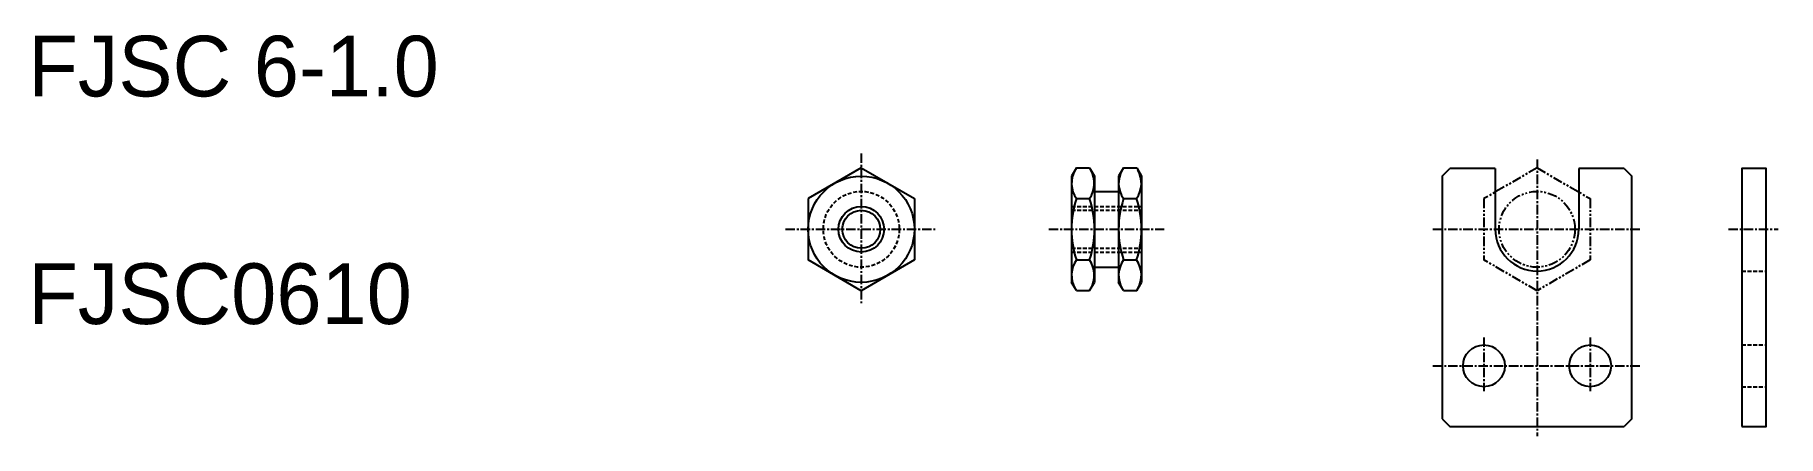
# Model space of a CAD drawing. Extents: x 97 to 327, y 111 to 164.
import ezdxf

# ---------------------------------------------------------------- set-up
doc = ezdxf.new("R2010")
doc.units = 0
for name, pattern in [('CENTER', [2, 1.25, -0.25, 0.25, -0.25]), ('DASHED', [0.75, 0.5, -0.25]), ('PHANTOM', [2.5, 1.25, -0.25, 0.25, -0.25, 0.25, -0.25])]:
    doc.linetypes.add(name, pattern=pattern)
doc.layers.get('0').update_dxf_attribs({"linetype": 'CONTINUOUS'})
doc.layers.add('CENTER', color=1, linetype='CENTER')

msp = doc.modelspace()

# ---------------------------------------------------------------- linework, layer by layer
at = {"color": 7, "linetype": 'CONTINUOUS'}
for p, q in [((206.29, 146.74), (199.29, 142.68)), ((204.54, 145.71), (204.54, 145.71)), ((206.29, 146.74), (213.29, 142.68)), ((234.63, 146.72), (234, 145.64)), ((234, 145.64), (234, 131.64)), ((234.63, 146.72), (236.38, 146.72)), ((236.38, 146.72), (237, 145.64)), ((237, 145.64), (237, 131.64)), ((240.83, 146.72), (240.2, 145.64)), ((240.2, 145.64), (240.2, 131.64)), ((240.83, 146.72), (242.58, 146.72)), ((242.58, 146.72), (243.2, 145.64)), ((243.2, 145.64), (243.2, 131.64)), ((282.83, 145.64), (283.83, 146.64)), ((282.83, 145.64), (282.83, 113.64)), ((289.83, 146.64), (283.83, 146.64)), ((289.83, 146.64), (289.83, 138.64)), ((300.83, 146.64), (300.83, 138.64)), ((306.83, 146.64), (300.83, 146.64)), ((306.83, 146.64), (307.83, 145.64)), ((307.83, 113.64), (307.83, 145.64)), ((199.29, 142.68), (199.29, 134.6)), ((202.79, 144.7), (202.79, 144.7)), ((213.29, 142.68), (213.29, 134.6)), ((234.65, 142.68), (236.36, 142.68)), ((237, 143.64), (240.2, 143.64)), ((240.85, 142.68), (242.56, 142.68)), ((206.29, 130.54), (199.29, 134.6)), ((213.29, 134.6), (206.29, 130.54)), ((234.65, 134.6), (236.36, 134.6)), ((237, 133.64), (240.2, 133.64)), ((240.85, 134.6), (242.56, 134.6)), ((234.63, 130.56), (234, 131.64)), ((236.38, 130.56), (237, 131.64)), ((240.83, 130.56), (240.2, 131.64)), ((242.58, 130.56), (243.2, 131.64)), ((234.63, 130.56), (236.38, 130.56)), ((240.83, 130.56), (242.58, 130.56)), ((282.83, 113.64), (283.83, 112.64)), ((283.83, 112.64), (306.83, 112.64)), ((307.83, 113.64), (306.83, 112.64))]:
    msp.add_line(p, q, dxfattribs=at)
at = {"color": 3, "linetype": 'PHANTOM'}
for p, q in [((295.33, 146.74), (288.33, 142.68)), ((295.33, 146.74), (302.33, 142.68)), ((288.33, 142.68), (288.33, 134.6)), ((302.33, 142.68), (302.33, 134.6)), ((295.33, 130.54), (288.33, 134.6)), ((302.33, 134.6), (295.33, 130.54))]:
    msp.add_line(p, q, dxfattribs=at)
at = {"color": 3, "linetype": 'DASHED'}
for p, q in [((234, 141.64), (243.2, 141.64)), ((234, 141.14), (243.2, 141.14)), ((234, 136.14), (243.2, 136.14)), ((234, 135.64), (243.2, 135.64)), ((322.33, 133.14), (325.53, 133.14)), ((322.33, 123.39), (325.53, 123.39)), ((322.33, 117.89), (325.53, 117.89))]:
    msp.add_line(p, q, dxfattribs=at)
at = {"color": 7, "linetype": 'CONTINUOUS'}
msp.add_lwpolyline([(322.33, 112.64), (325.53, 112.64), (325.53, 146.64), (322.33, 146.64)], close=True, dxfattribs=at)
for centre, radius in [((206.29, 138.64), 7), ((206.29, 138.64), 2.5), ((288.33, 120.64), 2.75), ((302.33, 120.64), 2.75)]:
    msp.add_circle(centre, radius, dxfattribs=at)
at = {"color": 3, "linetype": 'DASHED'}
msp.add_circle((206.29, 138.64), 5, dxfattribs=at)
at = {"color": 3, "linetype": 'PHANTOM'}
msp.add_circle((295.33, 138.64), 5, dxfattribs=at)
at = {"color": 3}
msp.add_circle((206.29, 138.64), 3, dxfattribs=at)
at = {"color": 7, "linetype": 'CONTINUOUS'}
for centre, radius, start, end in [((237.5, 144.7), 3.5, 150, 215.2644), ((233.5, 144.7), 3.5, 324.7356, 30), ((243.7, 144.7), 3.5, 150, 215.2644), ((239.7, 144.7), 3.5, 324.7356, 30), ((247.04, 138.64), 13.04, 161.9403, 198.0597), ((223.97, 138.64), 13.04, 341.9403, 18.0597), ((253.24, 138.64), 13.04, 161.9403, 198.0597), ((230.17, 138.64), 13.04, 341.9403, 18.0597), ((295.33, 138.64), 5.5, 180, 0), ((237.5, 132.58), 3.5, 144.7356, 210), ((233.5, 132.58), 3.5, 330, 35.2644), ((243.7, 132.58), 3.5, 144.7356, 210), ((239.7, 132.58), 3.5, 330, 35.2644)]:
    msp.add_arc(centre, radius, start, end, dxfattribs=at)
at = {"layer": 'CENTER', "color": 1, "linetype": 'CENTER'}
for p, q in [((206.29, 148.64), (206.29, 128.64)), ((295.33, 147.85), (295.33, 111.37)), ((196.29, 138.64), (216.29, 138.64)), ((231, 138.64), (246.2, 138.64)), ((281.62, 138.64), (309.01, 138.64)), ((320.56, 138.64), (327.1, 138.64)), ((288.33, 124.39), (288.33, 117.3)), ((302.33, 124.39), (302.33, 117.3)), ((281.62, 120.64), (309.01, 120.64))]:
    msp.add_line(p, q, dxfattribs=at)

# ---------------------------------------------------------------- texts
at = {"color": 7, "linetype": 'CONTINUOUS'}
for s, p in [('FJSC 6-1.0', (96.52, 156.15)), ('FJSC0610', (96.52, 126.15))]:
    msp.add_text(s, height=8, dxfattribs=at).set_placement(p)

doc.saveas('drawing.dxf')
